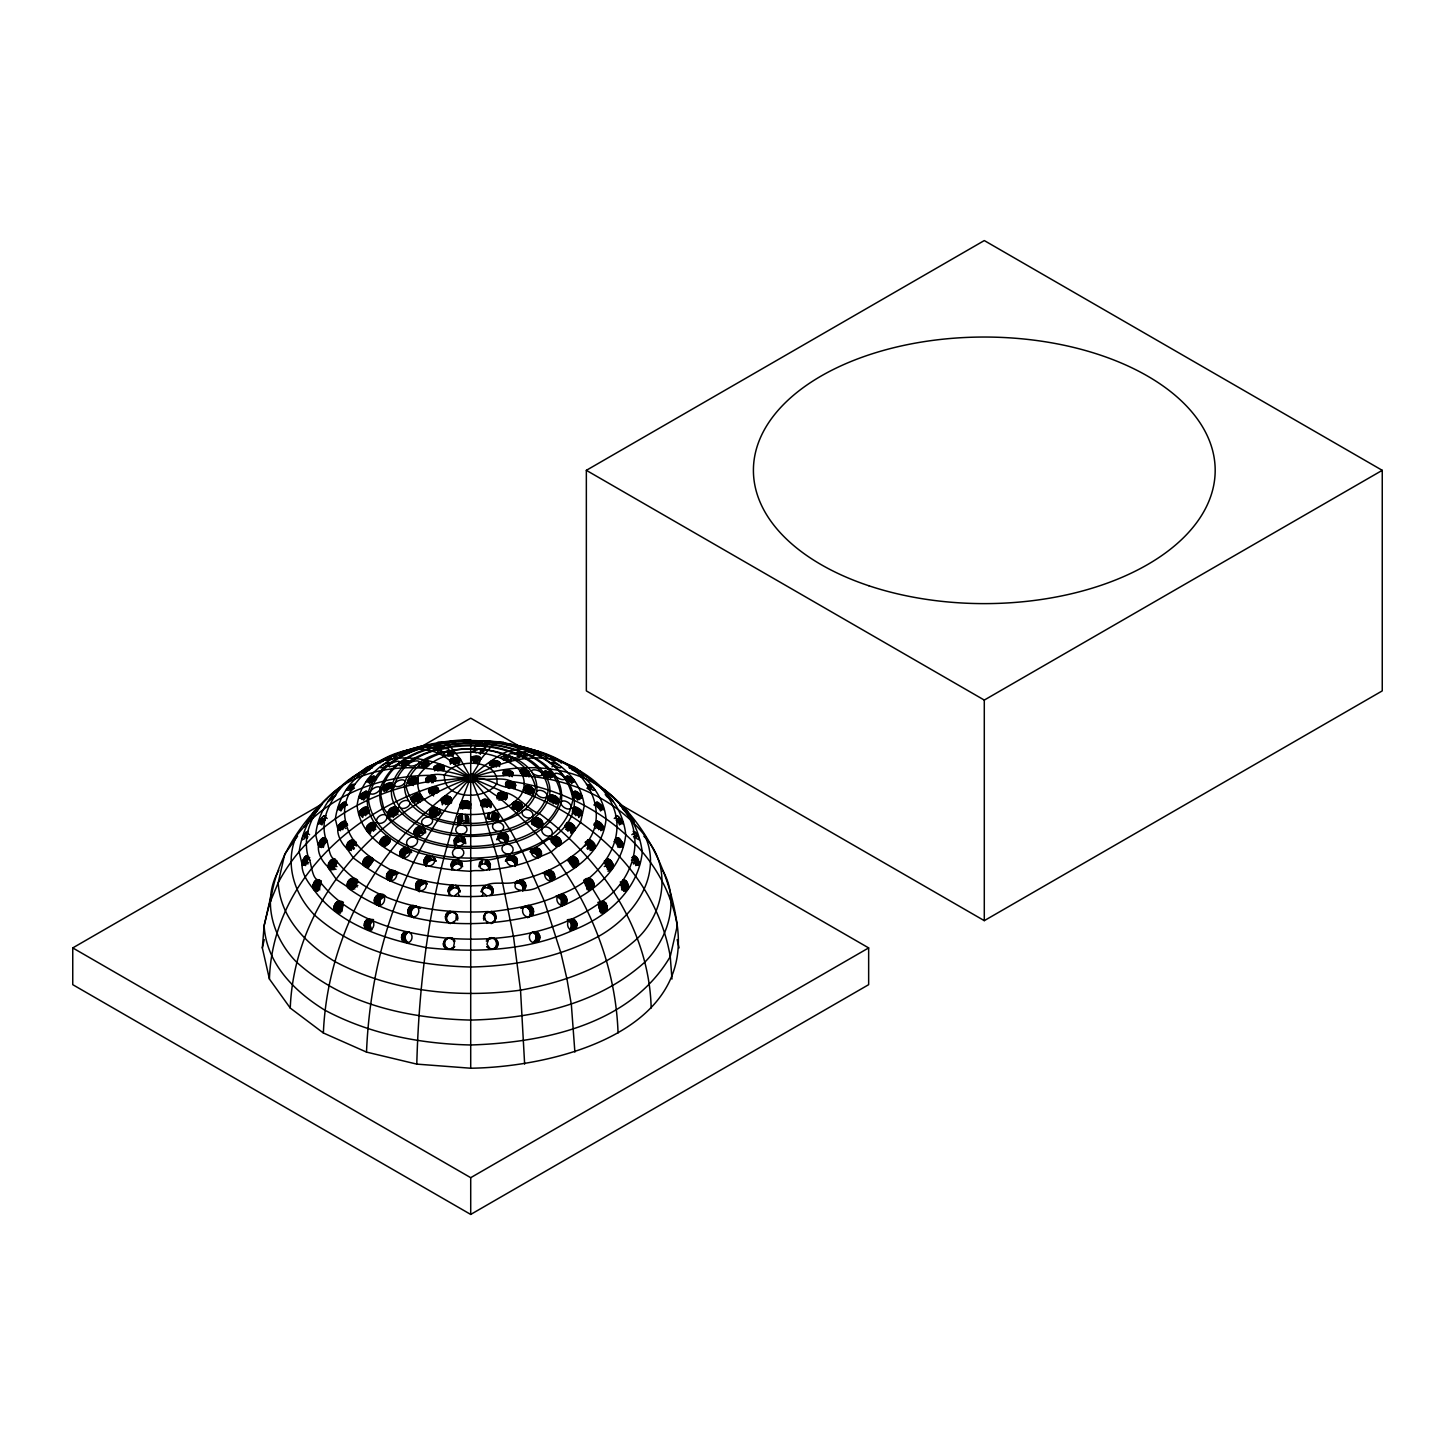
<?xml version="1.0" encoding="UTF-8"?>
<svg xmlns="http://www.w3.org/2000/svg" width="1455" height="1455" viewBox="0 0 1455 1455"><rect width="100%" height="100%" fill="white"/><g stroke="black" fill="none" stroke-linecap="round" stroke-linejoin="round"><path stroke-width="1.5" d="M606.608 792.047L601.697 787.501C645.311 820.129 670.009 872.545 677.284 925.707C692.034 1033.341 552.409 1067.079 470.711 1068.225L470.711 739.704C424.314 740.377 372.153 757.455 340.888 787.701M464.945 780.88L464.945 777.206C454.178 779.444 433.172 768.113 425.678 779.607L430.134 781.408L464.745 778.098C479.186 764.366 479.186 791.811 464.745 778.098M476.676 778.098C487.352 782.044 508.977 774.005 515.725 785.682C504.685 792.793 488.971 776.133 476.476 778.989M614.465 798.831C630.27 812.399 639.491 831.423 642.273 851.993C638.545 889.805 606.79 917.177 573.034 930.236C527.328 951.024 475.639 952.88 426.297 947.66C384.557 938.584 338.633 925.235 313.098 888.641C312.134 885.222 314.353 878.947 318.627 879.929C348.091 919.669 400.634 934.001 447.867 938.239C500.174 942.185 556.538 933.91 599.933 902.773C627.305 885.568 643.383 850.666 630.379 819.638C600.915 765.748 529.456 758.619 475.876 776.37L475.876 780.044M367.224 919.56L372.935 920.324L369.97 924.889L371.789 929.981L366.078 929.199C362.368 926.126 364.623 918.687 369.716 919.087M524.637 1064.114L520.526 990.164L513.488 936.529L497.665 858.668L480.859 803.051L481.241 801.123L484.115 799.231L490.299 800.796L510.578 830.605L522.8 852.666L544.37 901.282L560.939 953.08L566.959 979.051L571.342 1004.514L574.889 1052.092M490.899 807.561L490.99 801.687L490.353 807.561M394.451 785.136C404.763 751.544 448.522 744.36 479.277 746.051C506.158 747.615 544.079 758.855 548.28 790.138C542.369 824.658 500.756 833.933 470.711 834.915C440.938 833.77 398.779 824.785 393.123 790.138L394.451 785.136A5.62 2.874 -21.9 0 0 398.997 786.464A5.62 2.874 -21.9 0 0 404.635 783.026C413.784 753.799 451.432 747.906 477.931 749.07C501.557 750.216 539.35 761.711 536.768 791.375C527.528 820.584 490.062 826.458 463.472 825.349C439.883 824.057 402.107 812.708 404.635 783.026M469.165 782.117L469.165 774.769L460.198 758.783L456.033 757.709L451.141 758.873L450.432 761.129L467.728 775.115L467.728 782.463M460.562 759.328L457.307 761.874L451.105 761.583M470.711 1068.225L416.785 1064.114C419.349 968.23 432.99 870.781 469.165 781.426M390.14 817.274L383.72 808.343L380.664 794.885C387.448 754.745 435.863 743.923 470.711 742.887C505.249 744.069 554.264 754.654 560.757 794.885C557.301 822.475 528.474 838.116 503.448 842.663C466.109 850.975 422.696 846.446 392.723 820.875C384.211 816.873 388.485 804.579 396.942 807.525C411.747 827.44 438.21 834.406 461.835 836.261C493.281 837.516 536.349 830.914 549.062 797.613C554.319 777.225 535.149 760.383 517.762 753.999C484.915 740.668 445.976 741.886 414.329 758.182C395.578 768.276 382.156 792.83 399.252 811.072M561.084 803.451C567.632 763.166 515.943 745.56 484.097 743.541C447.031 741.086 395.269 748.507 380.337 787.992C373.844 828.313 425.515 845.682 457.325 847.901C494.391 850.157 546.007 842.936 561.084 803.451A5.656 3.201 32.3 0 0 565.395 808.216A5.656 3.201 32.3 0 0 570.797 808.162L572.961 799.795C565.613 754.108 509.923 742.086 470.711 740.759C431.135 741.923 376.136 754.217 368.442 799.795C373.935 840.808 423.696 855.758 458.962 857.777C498.901 860.014 555.61 851.03 570.797 808.162M491.172 818.674L492.572 811.926L497.646 814.091L496.264 820.838L492.627 818.801L488.498 819.311L489.899 812.563C465.218 818.528 410.055 812.017 418.622 775.515C440.228 745.524 490.099 745.997 517.416 768.004C527.528 777.388 526.201 794.448 514.142 801.814C507.322 809.707 493.9 808.125 487.716 815.309C496.61 833.897 536.677 802.087 535.294 786.537C523.473 736.157 417.985 736.23 406.109 786.537C414.257 822.893 463.436 827.586 493.809 820.875M489.517 869.908L490.371 864.506C485.333 852.994 467.837 864.888 458.652 859.996C445.048 859.414 431.735 856.268 418.622 852.666C393.578 843.845 362.404 824.148 367.951 793.702C374.699 765.621 405.345 751.562 431.171 745.469C473.566 736.321 519.599 740.395 558.52 760.238L556.901 760.092M490.371 864.506C489.971 873.891 476.167 869.053 470.711 871.29C451.414 870.345 432.553 867.598 413.911 862.506C388.121 852.757 360.04 835.679 357.112 805.706C361.058 770.313 398.015 751.999 429.28 745.069M497.974 820.856L498.701 816.31L497.646 814.091M605.862 903.1L598.405 904.883L599.896 910.284L607.353 908.52L605.862 903.1L601.697 901.445M471.638 761.092L471.747 756.982C488.898 752.526 476.331 766.821 472.257 774.769L472.257 782.117M472.602 760.71L472.73 756.6M473.748 762.511L473.912 756.345M475.076 762.402L475.258 756.236M476.458 762.438L476.64 756.273M477.804 762.602L477.968 756.436M479.059 760.856L479.168 756.745M487.607 887.623L488.589 885.004L492.226 887.295L493.209 891.388L491.808 895.352C495.282 888.168 482.423 884.204 481.169 891.988C485.133 876.346 509.486 888.15 520.235 879.875C542.533 875.019 563.358 864.543 580.563 849.556C610.918 822.33 593.585 776.897 560.393 761.147C531.366 752.853 500.665 761.62 474.93 775.661L474.93 781.171M511.978 807.38L514.142 801.814C517.907 800.395 524.182 803.869 522.254 808.271M551.172 839.062C609.063 797.686 546.134 745.542 497.665 742.468L491.335 746.269L481.205 758.783M416.785 1064.114L366.515 1052.092C370.388 954.826 402.78 854.922 467.728 781.08M503.448 842.663L500.575 841.99L497.646 838.953L499.665 833.388L496.664 839.735L500.465 838.298L502.393 832.733C507.231 832.224 511.105 839.371 506.176 842.009M566.577 764.584L560.903 761.292C592.149 774.169 622.158 799.523 625.759 834.788C620.357 882.439 569.978 907.429 528.092 916.923C467.964 930.345 398.834 925.053 347.927 887.968C344.453 882.276 352.401 874.619 357.639 880.166M480.277 754.345L480.477 750.034L483.915 751.435L479.15 753.035M489.262 922.706C484.37 921.997 482.751 914.886 486.952 912.23C511.924 909.175 537.895 905.501 560.884 894.188C606.808 877.329 639.127 825.494 598.314 785.082M490.171 912.485L491.281 911.303C497.046 912.285 497.446 920.451 492.481 922.961C500.302 917.541 488.08 907.065 483.915 915.668L485.024 914.504M366.515 1052.092L323.374 1032.977C327.466 933.146 382.647 835.134 466.491 780.535M490.226 948.969C501.739 950.351 495.428 931.455 487.061 939.803L490.681 938.457L489.444 938.166M493.118 948.751L494.336 949.042C499.592 947.46 498.992 939.039 493.554 938.239M506.54 860.432L508.959 856.158L505.467 861.233C509.105 857.595 516.088 861.433 515.015 866.452C525.655 846.046 491.936 861.924 485.661 859.778L484.824 863.797L481.951 864.015L478.84 866.707L479.659 862.688L482.769 859.996L481.951 864.015M542.297 825.458C544.388 821.057 538.586 816.619 534.458 817.965L531.475 822.821M323.374 1032.977L290.254 1008.06C294.146 905.556 371.48 815.055 465.545 779.807M379.464 905.919L376.008 904.483C370.279 898.79 379.937 889.66 385.666 896.316M375.117 903.464L380.301 905.61L380.01 899.954L384.32 896.353L379.155 894.207M351.783 889.696L336.432 879.548L328.23 867.798C327.32 863.961 330.631 857.959 335.05 859.232C370.261 904.41 434.154 914.504 488.298 911.539L487.189 912.703M290.254 1008.06L269.43 979.051C272.631 875.11 367.533 795.94 464.945 778.989M270.648 901.427C276.141 856.358 304.804 815.291 339.706 787.501L334.796 792.047M269.43 979.051L262.337 947.914L264.119 925.707L271.157 894.843M565.722 824.294L568.287 830.005L574.052 831.242L580.436 822.693L584.31 805.706C577.908 761.074 525.964 744.433 486.825 741.359C466.018 739.449 444.63 740.813 424.46 746.488C423.423 747.343 428.825 745.924 429.771 745.797M566.85 822.748L570.16 822.602L574.47 826.204L575.18 829.696L572.27 832.806M405.236 931.873L408.819 931.946C404.381 933.31 403.817 940.112 407.909 942.276L404.308 942.203C399.634 939.803 401.253 931.764 406.6 931.637M517.38 882.785L520.235 879.875C526.128 879.948 528.038 888.587 522.418 891.078C524.964 886.513 519.326 880.802 514.688 883.421L517.543 880.53C506.849 894.079 533.512 891.242 538.386 886.695C569.105 875.11 602.606 854.758 606.062 819.019C603.843 794.521 586.365 776.443 566.413 763.766C545.57 751.726 519.799 741.377 497.665 756.618C489.207 762.165 480.823 767.84 473.693 775.115L473.693 782.463M486.825 869.89C505.158 868.708 523.745 864.616 540.332 856.631C545.061 839.062 518.38 854.249 511.633 855.522L509.232 859.796M540.332 856.631L551.027 852.084L561.284 843.445C558.847 826.986 541.915 845.537 534.84 847.538L531.002 852.266L536.168 854.212L537.877 857.977L541.715 853.23M480.805 805.033L481.241 801.123M481.296 806.179L481.932 800.305M482.278 805.543L482.914 799.668M483.26 807.07L484.115 799.231M484.588 806.888L485.443 799.068M485.97 806.961L486.825 799.141M487.298 807.307L488.152 799.468M488.698 805.906L489.335 800.032M489.68 806.67L490.299 800.796L473.693 781.08M490.917 806.579L491.335 802.669M520.654 890.751C468.201 902.427 407.837 897.79 363.477 865.361C361.186 861.378 365.423 855.576 369.934 856.631L372.898 858.759M367.533 856.649L373.444 860.905L370.079 863.342L368.715 867.307L362.804 863.051M318.627 879.929C309.66 879.948 311.916 848.465 304.404 857.541C297.729 867.617 306.641 880.857 313.098 888.641L318.299 890.442M308.296 857.668L305.877 863.961L302.367 865.489M586.474 841.645L588.638 847.701L593.986 849.32M587.584 840.081L590.712 840.117L594.604 844.082L595.113 847.756L591.658 850.375M387.939 879.82C384.229 876.31 388.085 869.563 392.905 870.199C421.75 883.312 454.251 887.423 485.697 885.222L484.715 887.841M386.612 877.638L391.14 881.112L392.468 875.783L397.451 873.673C376.263 861.924 350.6 847.792 345.69 821.693C339.361 795.74 360.658 773.951 381.01 761.147C410.055 752.853 440.738 761.638 466.491 775.661L466.491 781.171M527.619 917.759C533.821 914.413 528.347 903.973 522.018 907.556M530.875 916.268C535.767 913.631 533.512 905.428 528.056 905.392L524.8 906.883M410.528 916.268C405.636 913.631 407.891 905.428 413.365 905.392L419.404 907.556M413.784 917.759C408.891 915.14 411.147 906.92 416.603 906.883M457.47 857.832L458.052 863.724L462.581 866.707L461.744 862.688L458.652 859.996L459.471 864.015M458.798 847.847L459.053 845.992M550.445 879.766L550.263 881.112L554.81 877.638L553.482 872.327L548.517 870.199L543.97 873.673L548.935 875.783L550.445 879.766L554.973 876.292M489.771 765.585C487.916 757.528 493.318 768.549 498.428 765.185M490.444 765.13L490.99 761.129C493.518 759.583 502.612 761.183 499.392 764.839M491.135 766.803L491.954 760.801M492.317 766.621L493.136 760.619M493.645 766.603L494.445 760.583M495.009 766.749L495.828 760.729M496.337 767.04L497.155 761.038M497.81 765.476L498.356 761.456M498.792 766.003L499.32 761.984M499.483 766.603L500.029 762.602M366.424 867.507L353.492 858.104L346.308 847.756L348.473 841.699L353.82 840.081M574.98 867.507L577.944 865.361C580.218 861.378 575.98 855.576 571.488 856.631L568.523 858.759M460.671 834.152L461.035 841.336L464.854 843.118L464.2 837.753L461.835 836.261L462.49 841.627M605.225 860.833C604.334 864.597 607.59 870.49 611.937 869.235L608.008 871.309M606.353 859.25C610.682 857.977 613.937 863.888 613.064 867.653L609.136 869.726M366.242 781.553L368.806 782.299L374.572 778.589M375.681 777.025L373.117 776.279L367.351 779.989L369.679 783.608M536.113 938.966L535.731 934.692L532.585 931.946L536.186 931.873C540.623 933.255 541.187 940.039 537.095 942.203L533.512 942.276L536.113 938.966L539.696 938.912M335.05 859.232C326.12 858.177 330.085 828.786 320.373 840.281C314.225 850.302 323.174 864.943 332.158 869.872M325.938 839.608L322.846 845.828L318.627 847.101M419.222 891.569C413.747 888.932 414.857 880.057 421.186 879.875L424.551 883.312L427.243 883.967L423.878 880.53L427.224 883.64M416.148 888.168L419.531 891.624L419.731 886.186L424.551 883.312M340.543 912.267L334.959 910.939C331.485 905.701 337.687 898.226 343.435 902.336M334.377 909.83L341.816 911.594L342.998 904.883L335.559 903.1M380.592 844.482C378.409 840.299 383.429 835.152 387.739 836.352L390.249 839.062M566.159 903.319L560.993 905.465L561.284 899.918L557.047 896.371L562.212 894.225C566.595 895.007 568.669 901.282 565.286 904.337L561.848 905.756M401.089 856.631C397.361 853.012 401.962 846.737 406.582 847.538L411.656 852.63L407.818 847.883L408.982 846.246M410.401 852.266L406.363 853.267L403.526 857.977L399.688 853.23M591.039 879.111L584.292 882.148L586.856 885.513L587.038 889.605L593.786 886.55C595.568 881.203 588.857 875.383 584.219 879.966M621.667 881.475L622.849 888.059L627.196 890.187L623.74 891.388M622.776 879.929L626.323 881.003L628.542 886.131L628.305 888.641L623.104 890.442M369.152 832.806L366.242 829.696L366.951 826.204L371.261 822.602L374.572 822.748M452.56 948.514L449.959 949.26L454.742 946.623L451.177 948.969L447.085 949.042C437.882 945.404 448.049 932.673 454.36 939.803L450.741 938.457L451.959 938.166M448.304 948.751C443.739 947.332 443.32 940.33 447.704 938.402M479.604 865.561L480.423 861.542M480.659 864.634L481.478 860.614M489.553 868.544L486.243 864.215L487.061 860.196M487.498 864.961L488.316 860.942M488.498 865.98L489.317 861.96M489.207 867.198L490.026 863.179M487.007 818.692L487.716 815.309M487.407 817.601L488.116 814.236M487.807 818.347L488.862 813.29M492.627 818.801L494.027 812.054M494.009 819.238L495.409 812.49M495.264 819.929L496.646 813.181M496.955 821.911L498.356 815.164M497.574 821.93L498.701 816.31M426.06 866.271C422.041 862.67 424.223 855.504 429.771 855.522L432.171 859.796L435.936 861.233L433.535 856.977L432.462 856.158L434.863 860.432M423.987 862.178L426.406 866.452L427.243 862.488L432.171 859.796M503.357 760.11L504.248 755.963L507.049 756.345L508.432 756.727L507.54 760.874M504.721 760.238L505.613 756.091M496.919 797.704L497.792 793.593C512.615 787.173 526.674 810.453 539.769 813.745C601.188 859.159 649.33 929.818 651.167 1008.06M497.174 799.05L498.501 792.866M498.156 798.504L499.465 792.338M506.158 760.492L507.049 756.345M498.901 800.25L500.665 792.011M500.229 800.159L501.975 791.938M501.593 800.341L503.339 792.102M509.85 761.893L510.723 757.746C514.433 761.001 506.231 760.674 504.521 759.565M510.596 762.456L511.487 758.31M503.339 798.686L504.667 792.502L475.876 779.807M504.521 799.286L505.831 793.12C512.906 813.2 474.639 778.17 474.93 780.535M505.467 800.068L506.795 793.884M506.576 798.904L507.468 794.776M345.69 821.693L345.09 821.257C330.376 824.057 340.852 846.01 349.746 850.375M346.072 823.366L342.58 829.004L337.997 829.859M502.884 774.024L504.667 769.877L503.43 775.57M504.612 775.406L505.831 769.695C531.657 778.007 477.167 775.37 476.476 777.206L476.476 780.88M505.922 775.424L507.14 769.713M507.286 775.624L508.504 769.931M508.595 776.006L509.814 770.313M509.777 776.552L510.996 770.859M511.16 775.297L511.978 771.496M511.833 776.024L512.651 772.223M512.196 776.77L513.015 772.969M465.545 780.044L465.545 776.37C425.642 764.002 379.973 763.238 343.107 785.082C331.012 799.759 319.918 818.365 325.556 837.88M305.696 865.58L301.985 863.833L299.148 851.993C301.931 831.423 311.152 812.399 326.938 798.831M343.107 785.082C320.1 799.704 300.694 827.95 307.914 855.995M446.703 920.779L448.922 922.961C443.957 920.451 444.357 912.285 450.122 911.303L455.56 913.394L457.507 915.668L453.123 911.539L454.233 912.703M450.268 923.634L446.994 920.688L446.467 917.741L448.522 913.776L451.232 912.485M452.159 922.706L455.888 920.269L456.397 914.504M571.142 927.744L571.106 923.452L568.469 920.324L574.179 919.56L577.162 924.107L575.343 929.199L569.633 929.981L571.142 927.744L576.853 926.962M262.337 947.914L264.228 939.603M321.591 847.538L318.227 845.373L315.662 834.788C318.809 805.27 340.325 781.462 366.678 769.004M340.579 830.714L337.615 828.186L335.359 819.019C337.906 800.323 347.418 782.936 363.477 772.478C387.212 752.471 423.823 737.958 450.432 761.129M415.293 835.097C411.529 831.351 416.894 825.585 421.295 826.567L425.624 832.878L422.587 826.949L423.878 825.367M424.351 832.515L420.149 833.351L417.039 837.753L413.984 831.824M451.759 895.553C446.467 893.952 447.449 885.64 452.832 885.004L453.796 887.623L457.979 888.478L460.253 891.988L458.07 886.823L455.724 885.222L456.688 887.841M448.213 891.388L449.613 895.352L449.468 891.169L453.796 887.623M600.879 912.267L606.462 910.939L607.353 908.52M505.594 785.391L506.467 781.844L509.923 781.189L508.159 788.264M506.104 786.719L507.431 781.408M507.286 786.5L508.595 781.189M509.523 788.483L511.269 781.408C587.547 792.102 663.716 846.283 677.284 925.707L670.246 956.572L671.974 979.051M511.269 787.137L512.578 781.826M512.433 787.737L513.742 782.426M513.397 788.483L514.706 783.172M514.506 787.537L515.379 783.99M514.852 788.392L515.725 784.845M346.308 790.083L348.473 790.265L353.82 786.009M354.947 784.445L352.783 784.263L347.418 788.537M454.578 869.89C449.268 868.399 450.45 860.232 455.761 859.778L456.579 863.797L458.052 863.724M451.887 869.908L452.905 865.98L456.579 863.797M367.951 807.616L364.15 807.416L359.876 811.072L359.003 813.272L362.75 817.546M368.333 809.289L364.405 814.491L359.385 814.927M454.924 846.683L454.433 839.28L458.907 836.043L459.562 841.408L456.852 842.5L454.724 845.919M517.162 756.455L518.38 752.253L520.945 752.653L523.782 753.472L522.563 757.691M518.362 756.6L519.581 752.381M519.726 756.855L520.945 752.653M523.836 758.201L525.055 753.981L526.219 753.89M430.644 816.855C427.097 812.29 431.862 806.616 436.9 807.689L439.119 814.709L432.717 817.037L430.498 809.999M482.569 888.023L482.423 892.206L486.752 895.771M479.659 862.688L480.277 867.926L483.933 870.108M633.107 831.278L635.544 832.369L639.054 838.207M639.436 839.881L636.999 838.789L633.489 832.951M460.944 822.93C455.615 821.802 457.216 814.218 462.272 814.236L462.745 820.838L459.053 822.675L458.58 816.073M411.147 799.813L412.129 796.776L417.021 794.139L420.586 794.703L422.277 798.65M488.28 940.094L486.934 944.186L490.08 948.805M499.047 838.462L500.957 832.897L500.138 831.151M500.465 838.298L501.939 838.462L503.867 832.915M508.523 837.734L506.595 843.282L503.339 838.971L505.267 833.406M504.594 839.771L506.504 834.206M505.576 840.79L507.504 835.243M506.267 841.99L508.195 836.443M443.029 803.96L442.029 797.958C438.046 803.033 447.704 805.543 450.432 801.687M451.105 800.796C452.905 796.231 445.776 794.903 442.993 797.195L443.993 803.196M520.308 772.914L521.654 769.113L525.582 769.64L529.147 771.605L527.801 775.406M521.508 772.896L522.854 769.095M522.163 774.969L524.182 769.277M523.564 775.351L525.582 769.64M524.909 775.879L526.928 770.186M526.128 776.552L528.147 770.859M528.911 776.952C534.294 770.659 523.818 778.17 520.817 772.55M470.711 804.833C469.456 809.671 460.126 809.417 460.198 804.033M507.868 856.977C504.539 860.323 508.031 866.089 512.396 865.943M515.361 866.271L517.416 862.178M498.683 817.474L496.482 820.22M482.369 889.442L483.333 886.823M483.424 888.478L484.406 885.877M482.132 896.098L483.115 893.479M489.007 888.059L489.989 885.44M490.262 888.841L491.226 886.222M491.263 889.896L492.226 887.295M491.954 891.169L492.918 888.569M492.281 892.57L493.245 889.951M492.226 894.007L493.209 891.388M433.572 795.994L431.517 787.464C424.86 789.683 430.898 796.394 435.572 793.12M328.23 801.541L335.05 796.231M336.196 794.63L329.376 799.923M491.317 803.651L486.752 806.652L481.205 804.033M515.397 801.541L512.487 808.944L515.27 809.235L518.162 801.814M513.87 808.944L516.761 801.541M521.69 804.106L518.798 811.508L516.634 809.78L519.526 802.378M517.835 810.562L520.726 803.142M520.926 808.871L522.363 805.161M521.254 809.962L522.691 806.252M615.465 815.855L618.557 816.564L622.795 822.239L619.412 824.894M623.177 823.948L620.085 823.239L615.865 817.583M384.52 760.092L382.901 760.238M512.396 803.142L512.942 807.307L516.634 809.78M532.657 819.329C530.566 823.712 536.368 828.15 540.496 826.804M302.367 838.207L305.877 832.369L308.296 831.278M307.914 832.951L304.404 838.789L301.985 839.881M497.792 793.593L498.428 797.195M523.345 789.629L525.764 785.9L531.02 786.882L534.203 790.465L532.766 793.83M523.6 790.938L525.764 785.9M524.8 790.829L526.965 785.773M525.419 792.648L528.311 785.9M526.801 793.03L529.693 786.282M528.129 793.612L531.02 786.882M529.329 794.394L532.221 787.646M531.02 793.593L533.185 788.555M532.421 792.884L533.858 789.501M553.464 879.82L554.81 877.638M385.248 836.279L390.249 841.699L385.229 846.374L380.228 840.954M551.9 837.68C549.717 841.863 554.737 847.028 559.047 845.81M569.705 857.959C567.432 861.96 571.669 867.762 576.162 866.707M595.35 802.724L597.787 802.378L602.825 806.943L603.425 807.98L600.46 810.962M603.807 809.653L600.315 809.417L595.732 804.379M585.819 879.784C583.455 883.549 586.82 889.896 591.476 888.987M593.786 886.55L588.184 889.933M325.938 815.855L322.846 816.564L318.627 822.239L321.991 824.894M325.556 817.583L321.319 823.239L318.227 823.948M543.279 774.751L545.134 771.023L548.935 772.041L552.463 774.333L550.608 778.079M544.425 774.897L546.28 771.168M544.807 777.115L547.571 771.514M546.152 777.643L548.935 772.041M547.48 778.334L550.263 772.732M549.608 777.243L551.463 773.514M453.524 946.914L454.397 942.713L453.123 940.094M552.009 766.876L554.009 762.947L559.047 765.421M573.088 792.029L575.834 791.32L581.382 795.321L582.018 796.322L579.527 799.559M582.4 797.977L578.472 798.231L573.47 793.702M599.933 902.773C597.532 906.247 599.951 913.031 604.68 912.267L600.97 913.158M443.084 770.714L442.029 764.839C439.155 763.293 430.025 767.221 435.572 769.695M454.651 895.771L458.98 892.206L458.07 886.823M505.485 860.869L507.086 858.032M507.831 859.941L510.232 855.667L509.505 853.885M510.669 859.996L513.069 855.722M512.033 860.542L514.433 856.268M513.215 861.396L515.634 857.122M514.179 862.488L516.58 858.214M514.815 863.743L517.216 859.487M515.106 865.107L517.507 860.833M313.098 815.073L318.627 809.016M319.736 807.47L314.207 813.527M346.072 802.724L343.635 802.378L338.597 806.943L337.997 807.98L340.943 810.962M345.69 804.379L341.107 809.417L337.615 809.653M419.167 764.693C417.894 768.677 425.387 766.639 427.261 765.439M429.025 764.111C430.28 760.147 422.805 762.165 420.913 763.384L422.077 767.367M531.439 821.748L533.421 818.51L531.73 817.164M535.713 817.728L531.73 824.203L537.913 827.331L541.878 820.856M533.094 824.276L537.077 817.801M534.494 824.658L538.459 818.183M535.804 825.331L539.787 818.856M536.986 826.24L540.951 819.765M539.532 826.913L542.515 822.057M540.824 826.513L542.806 823.275M540.733 827.659L542.733 824.439M303.986 827.24L314.425 810.762L321.591 805.361M547.462 799.068C549.026 792.12 558.047 795.612 559.247 800.687L557.247 803.815M548.153 798.522L550.136 795.394M548.117 799.813L551.099 795.103M549.281 799.795L552.263 795.085M549.59 801.632L553.555 795.358M550.918 802.16L554.901 795.885M552.209 802.905L556.192 796.631M553.355 803.833L557.338 797.558M555.283 803.287L558.265 798.577M555.937 804.36L558.92 799.65M368.333 792.029L365.569 791.32L360.022 795.321L359.385 796.322L361.877 799.559M367.951 793.702L362.932 798.231L359.003 797.977M564.922 779.589L567.25 775.988L570.742 777.461L574.052 779.989L571.724 783.608M492.772 892.752L489.644 895.553M565.977 779.898L568.287 776.279M567.159 780.389L569.487 776.788M568.414 781.062L570.742 777.461M569.651 781.862L571.979 778.261M570.778 782.717L573.106 779.116M470.711 757.982L471.747 756.982M574.052 831.242L569.087 838.498L560.066 845.3M415.202 837.407L416.366 835.77M297.584 836.17L284.762 854.049L278.196 882.803L269.43 903.882L264.119 925.707C266.338 963.356 294.201 991.237 324.629 1010.043C369.515 1034.105 420.131 1043.853 470.711 1044.981C543.934 1042.635 630.27 1024.702 670.246 956.572C656.205 874.819 586.765 811.654 509.887 787.464M278.814 870.308C261.3 900.681 272.994 938.111 296.402 961.973C343.598 1004.641 408.764 1018.518 470.711 1020.082C532.657 1018.518 597.805 1004.641 645.02 961.973C668.427 938.111 680.103 900.681 662.607 870.308M394.014 786.809L391.377 782.954L386.666 783.754L382.556 787.246L384.538 790.702M399.125 764.166C397.924 767.822 405.363 764.657 406.945 763.639M391.959 785.682L386.521 789.738L382.174 788.937M408.746 762.274C409.946 758.637 402.489 761.783 400.907 762.82L402.508 766.821M516.962 863.433L515.088 865.288M525.255 888.168L523.345 890.096M525.273 906.047C520.363 908.684 522.618 916.886 528.092 916.923M498.592 834.17L497.646 838.953M572.306 794.339L574.798 791.102M573.343 794.557L575.834 791.32M574.507 795.03L577.017 791.793M574.489 797.322L578.235 792.466M575.671 798.177L579.417 793.321M576.762 799.159L580.49 794.303M577.635 800.177L581.382 795.321M470.711 803.815L467.473 800.832L462.217 801.45L460.562 803.051L460.78 808.853M417.712 778.752L414.511 777.261L409.255 779.134L407.582 780.844L409.019 784.427M417.33 780.407L411.729 783.827L407.2 782.499M529.984 851.721L532.53 848.556C528.82 852.175 533.403 858.45 538.023 857.65M532.366 852.266L536.204 847.519M533.749 852.612L537.568 847.865M586.965 788.319L589.712 784.918L593.986 788.537M535.04 853.267L538.877 848.52M588.111 789.137L590.875 785.718M536.168 854.212L540.005 849.465M589.257 790.047L592.021 786.646M537.059 855.358L540.896 850.611M537.641 856.631L541.478 851.903M539.041 857.686L541.587 854.521M558.538 895.225C554.737 898.59 557.865 905.865 562.939 905.374M380.592 766.767C379.409 769.768 386.466 765.785 387.739 764.966M389.522 763.639C390.686 760.619 383.647 764.602 382.374 765.421M572.488 809.798L574.998 806.943L580.69 809.944L582.4 813.272L578.654 817.546M572.324 811.308L576.071 807.034M572.27 813.127L577.253 807.416M573.488 813.782L578.472 808.052M574.652 814.636L579.654 808.925M575.707 815.673L580.69 809.944M577.799 815.346L581.527 811.072M578.381 816.491L582.109 812.199M569.396 920.106C565.686 923.198 567.941 930.618 573.034 930.236M550.154 839.59L552.645 836.88L551.045 835.334M551.118 840.208L554.864 836.152M556.156 836.279L551.172 841.699L556.192 846.374L561.175 840.954M552.482 842.154L557.465 836.752M553.718 842.918L558.702 837.516M554.792 843.918L559.775 838.517M555.628 845.1L560.63 839.681M557.647 846.301L561.394 842.245M558.775 846.155L561.284 843.445M564.886 825.494L567.796 822.384M564.558 827.004L568.923 822.33M565.795 827.277L570.16 822.602M565.595 829.386L571.415 823.166M566.795 830.223L572.597 823.985M567.832 831.26L573.652 825.021M570.105 830.86L574.47 826.204M570.669 832.096L575.016 827.422M570.906 833.279L575.252 828.604M484.733 914.395L486.952 912.23M483.46 917.105L484.57 915.941M483.387 918.614L484.497 917.45M483.715 920.087L484.824 918.923M491.626 912.958L492.736 911.776M492.899 913.776L494.009 912.612M493.918 914.904L495.027 913.74M486.716 923.398L487.825 922.234M494.609 916.25L495.719 915.086M494.936 917.741L496.046 916.559M494.864 919.251L495.973 918.069M491.135 923.634L494.7 920.779M494.409 920.688L495.518 919.505M518.798 883.021L521.654 880.111M520.126 883.603L522.982 880.693M521.29 884.495L524.146 881.585M522.2 885.64L525.055 882.749M522.8 886.968L525.637 884.076M523.036 888.387L525.892 885.477M522.909 889.787L525.764 886.877M593.895 805.015L596.841 802.032M594.822 805.343L597.787 802.378M595.877 805.943L598.842 802.96M596.987 806.761L599.951 803.778M598.06 807.743L601.024 804.761M599.042 808.816L602.006 805.834M599.86 809.926L602.825 806.943M363.477 772.478L362.804 773.223L369.934 769.459M371.698 768.131L372.371 767.367L365.241 771.15M338.888 789.592L339.943 788.61M506.467 781.844L505.431 784.027L508.577 787.046M394.469 756.163L397.033 753.945L403.162 752.49M594.186 823.657L597.132 821.129L601.37 823.53L603.807 828.186L600.842 830.714M593.676 825.094L598.114 821.311M594.768 825.585L599.205 821.802M595.877 826.349L600.315 822.548M595.441 828.586L601.37 823.53M597.86 828.459L602.297 824.676M598.605 829.677L603.043 825.876M600.606 829.605L603.552 827.077M533.84 792.12L528.238 792.684L523.709 788.501M436.755 792.502C441.374 790.01 436.573 785.209 432.826 787.046L434.372 793.43M614.246 818.492L617.611 815.837M616.211 820.202L619.575 817.546M617.193 821.329L620.558 818.674M618.102 822.548L621.467 819.874M618.866 823.766L622.231 821.093M558.847 802.378L553.409 802.414L549.062 797.613M633.489 855.995L636.999 857.541L639.309 862.651L639.436 863.833L635.708 865.58M639.054 865.489L635.544 863.961L633.107 857.668M543.17 873.527L546.189 871.218C542.479 874.71 546.334 881.475 551.154 880.839M545.298 873.691L549.845 870.217M546.625 874.073L551.172 870.599M547.88 874.782L552.409 871.309M548.935 875.783L553.482 872.327M549.754 877.001L554.3 873.546M550.263 878.365L554.81 874.892M551.263 881.148L554.282 878.838M503.703 770.222L503.066 772.823L508.577 775.333M585.056 842.372L588.493 839.753M586.11 842.39L589.566 839.771M585.547 844.046L590.712 840.117M584.965 846.01L591.858 840.772M587.784 845.628L592.949 841.699M593.876 842.827L586.983 848.065L587.711 849.32L594.604 844.082M589.893 849.32L595.059 845.391M590.075 850.575L595.24 846.646M347.927 781.371L347.127 781.99L351.419 778.807M573.47 807.616L574.998 806.943M582.018 814.927L577.017 814.491L573.088 809.289M334.959 792.775L336.723 791.447M349.764 779.989L353.801 777.043M352.146 778.225L366.515 767.458L381.01 761.147M532.13 932.273C527.438 934.674 529.056 942.713 534.422 942.84M595.732 821.693L597.132 821.129M603.425 829.859L598.842 829.004L595.35 823.366M615.865 837.88L619.084 838.28L622.54 842.882L623.177 845.373L619.812 847.538M622.795 847.101L618.557 845.828L615.465 839.608M374.826 764.584L380.501 761.292M568.196 859.65L572.633 856.449M573.888 856.649L567.959 860.905L571.342 863.342L572.688 867.307L578.617 863.051M569.196 861.433L575.125 857.177M570.36 862.269L576.271 857.995M571.342 863.342L577.253 859.087M572.088 864.616L577.999 860.342M572.543 865.961L578.472 861.687M573.998 867.489L578.435 864.288M480.859 759.328L475.276 760.51L470.711 758.546M375.281 823.403L377.045 822.202M386.466 815.8L388.23 814.6M614.719 839.826L618.084 837.662M614.028 841.499L619.084 838.28M615.029 842.39L620.085 839.171M615.992 843.518L621.049 840.281M616.829 844.791L621.885 841.554M617.484 846.119L622.54 842.882M617.938 847.428L622.995 844.191M382.283 761.693L383.32 761.038M631.816 834.679L635.544 832.369M633.452 836.898L637.181 834.588M634.216 838.153L637.927 835.843M586.347 470.329L984.289 240.566L1382.25 470.329L1382.25 690.889L984.289 920.651L586.347 690.889L586.347 470.329L984.289 700.073L1382.25 470.329M619.703 804.179L868.653 947.914L868.653 984.671L470.711 1214.434L72.75 984.671L72.75 947.914L321.719 804.179M419.731 747.579L470.711 718.152L521.672 747.579M72.75 947.914L470.711 1177.677L868.653 947.914M401.089 754.618L399.688 755.618L406.582 753.781M408.891 752.762L410.274 751.762L403.399 753.599M397.67 808.198L399.652 807.125M379.755 763.111L381.083 762.384M458.98 741.341L455.724 740.868M604.298 861.069L608.226 858.996M605.371 861.487L609.299 859.414M604.462 863.27L610.354 860.16M605.444 864.288L611.318 861.178M604.298 866.562L612.155 862.415M606.881 866.889L612.773 863.761M607.262 868.271L613.137 865.161M607.353 869.599L613.246 866.489M631.652 857.686L635.38 855.94M632.47 858.341L636.181 856.595M631.434 860.16L636.999 857.541M634.053 860.451L637.781 858.686M632.87 862.615L638.454 859.996M633.38 863.961L638.963 861.342M635.58 864.397L639.309 862.651M520.854 908.429L524.109 906.92M526.237 907.138L529.493 905.647M527.583 907.775L530.839 906.265M528.747 908.72L532.003 907.229M529.638 909.957L532.894 908.466M530.202 911.376L533.458 909.866M530.402 912.867L533.639 911.376M530.22 914.358L533.458 912.849M529.656 915.722L532.912 914.231M528.783 916.886L532.021 915.395M583.655 880.584L588.711 878.311M584.819 880.802L589.875 878.529M585.346 883.039L592.076 880.002M586.22 884.185L592.949 881.148M586.856 885.513L593.604 882.457M587.22 886.913L593.967 883.876M587.293 888.314L594.022 885.258M589.093 890.005L592.458 888.478L600.733 901.955M387.939 758.037C382.992 760.292 400.18 752.599 395.214 754.854M392.923 755.836L390.231 757.055L403.035 751.344L421.186 746.197M385.793 760.529L391.34 758.073M353.82 776.861L359.785 774.242M425.569 745.651L426.406 745.251L423.878 745.56M444.939 752.744L443.066 754.945L448.831 755.327M451.505 754.69L453.378 752.471L447.594 752.108L448.158 756.364M555.719 896.316L562.212 894.225M558.338 896.789L563.521 894.643M559.538 897.553L564.704 895.407M560.539 898.626L565.722 896.48M561.284 899.918L566.468 897.771M561.721 901.336L566.904 899.19M561.83 902.809L566.995 900.663M561.575 904.21L566.741 902.064M620.212 882.021L625.414 880.22M621.121 882.803L626.323 881.003M620.212 884.476L627.141 882.057M620.867 885.731L627.814 883.331M621.34 887.114L628.287 884.713M621.594 888.532L628.542 886.131M621.612 889.86L628.542 887.459M435.245 747.615L432.899 748.961L439.028 748.87M441.756 748.216L444.102 746.87L437.973 746.961M368.297 792.793L370.188 792.157M380.319 788.774L382.192 788.155L384.175 791.593M431.498 781.189L435.973 777.916L432.826 775.333L434.154 780.844M424.66 745.979L420.75 747.106M457.47 870.108L461.144 867.926L461.744 862.688M517.525 754.909L518.835 754.527M460.544 845.919L465.018 842.7L464.2 837.753M432.462 745.16L434.881 744.342L429.007 745.306M463.799 823.148C468.856 823.166 470.456 815.582 465.145 814.454L465.618 821.057L467.928 822.402L467.437 815.8M420.386 802.014L418.985 802.36L415.621 794.466M446.485 938.693L449.086 937.948M445.266 939.493L446.485 939.202M444.284 940.585L445.521 940.294M452.05 939.112L453.269 938.821M443.63 941.894L444.866 941.603M443.339 943.331L444.575 943.04M453.924 941.33L455.16 941.021M443.429 944.786L444.648 944.495M443.884 946.187L445.103 945.896M444.684 947.405L445.921 947.114M445.776 948.387L446.994 948.096M452.56 948.005L453.778 947.714M597.987 902.336L602.77 901.318M598.296 902.9L603.88 901.573M599.333 903.5L604.916 902.173M599.169 906.065L606.608 904.283M599.678 907.429L607.135 905.647M599.933 908.866L607.39 907.083M599.587 911.594L607.026 909.83M521.654 769.113L519.726 771.005M520.49 809.598L516.47 809.598M392.323 784.772L394.451 784.336M407 942.84C412.347 942.713 413.966 934.674 409.291 932.273M413.329 916.923C418.785 916.886 421.041 908.684 416.148 906.047M420.75 890.751C425.278 890.769 428.297 884.676 424.969 881.348M429.007 865.943C433.372 866.089 436.864 860.323 433.535 856.977M567.887 919.596L574.179 919.56M567.25 919.906L572.961 919.124M569.56 921.106L575.289 920.324M570.469 922.179L576.18 921.397M571.106 923.452L576.817 922.688M571.451 924.889L577.162 924.107M571.451 926.344L577.162 925.562M570.524 928.981L576.235 928.199M452.832 741.086L448.158 742.014L450.468 742.341M454.578 741.359L451.068 741.723L455.761 741.559M458.652 741.341L462.199 740.922L457.47 741.141M532.421 753.363L533.585 753.254M545.134 771.023L543.333 772.514M445.739 742.778L449.759 742.45M464.691 741.341L468.692 741.032M388.758 764.275L390.267 764.166M398.379 763.602L399.87 763.511M459.562 841.408L461.035 841.336M477.604 749.816L472.839 750.998L476.276 752.817M368.37 930.236C373.462 930.618 375.736 923.198 372.025 920.106M378.409 905.556C383.556 906.065 386.757 898.663 382.901 895.225M504.248 755.963L501.029 756.909L502.211 758.546M533.858 932.564L537.441 932.491M534.913 933.492L538.514 933.437M535.731 934.692L539.314 934.619M536.204 936.074L539.805 936.001M536.331 937.529L539.932 937.457M535.531 940.312L539.114 940.239M534.64 941.44L538.241 941.367M390.249 880.839C395.087 881.475 398.943 874.71 395.214 871.218L398.234 873.527M490.935 742.341L493.245 742.014L482.423 741.341M436.755 769.859C439.155 770.368 446.212 768.167 442.975 765.185L443.684 769.095M518.38 752.253L516.47 752.653L517.762 753.999M403.399 857.65C408.018 858.45 412.602 852.175 408.891 848.556L411.438 851.721M482.46 741.686L477.622 742.177L481.169 743.323M480.877 743.705L476.04 744.196L479.586 745.342M484.097 743.541L488.935 743.05L485.388 741.905M482.514 745.56L487.352 745.051L483.806 743.923M509.887 775.351C560.63 775.133 613.21 795.139 645.02 835.879C663.171 876.456 633.161 917.268 598.314 936.511C559.084 957.536 514.888 966.047 470.711 967.029C415.166 965.629 356.748 953.189 314.425 914.94C294.074 894.007 284.398 863.597 296.402 835.879C328.193 795.139 380.792 775.133 431.517 775.351L433.281 782.681M403.963 932.491L407.564 932.564M402.908 933.437L406.491 933.492M402.089 934.619L405.69 934.692M401.616 936.001L405.199 936.074M401.489 937.457L405.072 937.529M401.707 938.912L405.308 938.966M402.289 940.239L405.89 940.312M403.181 941.367L406.763 941.44M417.64 836.134C422.041 837.116 427.406 831.369 423.641 827.604L425.678 831.569M437.882 742.196L443.739 742.468L450.068 746.269L460.198 758.783M432.972 816.237C436.973 817.364 442.884 812.436 439.192 808.707L440.301 812.217M541.769 773.132L543.752 773.26M483.933 741.141L479.222 740.922L482.769 741.341M485.661 741.559L490.371 741.777L486.825 741.359M488.589 741.086L503.539 742.196M491.663 742.45L495.682 742.778M462.745 820.838L465.618 821.057M567.25 775.988L565.722 777.025M407.982 762.947L409.692 763.093M349.764 889.351C354.584 890.278 358.076 883.694 355.62 879.82M368.461 919.124L373.517 919.596M366.133 920.324L371.843 921.106M365.223 921.397L370.952 922.179M364.587 922.688L370.298 923.452M364.259 924.107L369.97 924.889M364.241 925.562L369.952 926.344M364.568 926.962L370.279 927.744M365.187 928.199L370.898 928.981M365.241 866.707C369.752 867.762 373.99 861.96 371.698 857.959M382.374 845.81C386.684 847.028 391.704 841.863 389.522 837.68M534.803 931.637L536.186 931.873M553.191 775.151L554.937 775.515M564.376 777.407L566.14 777.752M517.543 745.56L515.015 745.251L515.834 745.651M512.396 745.306L506.54 744.342L508.959 745.16M511.633 745.797L517.507 746.779L515.088 745.96M512.124 745.069L520.654 747.106L516.743 745.979M538.259 752.49L544.37 753.945L546.953 756.163M338.633 901.318L342.362 902.209M337.542 901.573L343.125 902.9M336.487 902.173L342.071 903.5M334.796 904.283L342.252 906.065M334.286 905.647L341.725 907.429M334.032 907.083L341.47 908.866M334.068 908.52L341.507 910.284M340.452 913.158L336.723 912.267C341.47 913.031 343.889 906.247 341.47 902.773M538.386 751.344L520.235 746.197M492.336 937.948L494.936 938.693M494.936 939.202L496.155 939.493M495.9 940.294L497.119 940.585M488.152 938.821L489.371 939.112M496.555 941.603L497.774 941.894M496.846 943.04L498.065 943.331M486.261 941.021L487.48 941.33M496.755 944.495L497.992 944.786M496.3 945.896L497.519 946.187M495.5 947.114L496.719 947.405M494.409 948.096L495.628 948.387M487.88 946.914L486.661 946.623L491.463 949.26L488.844 948.514M487.625 947.714L488.862 948.005M484.824 863.797L486.243 864.215M554.009 762.947L551.536 762.493L551.9 763.639M520.108 755.036L527.128 756.127L526.128 754.508M329.376 869.399C333.795 870.672 337.105 864.67 336.196 860.833M317.827 879.657L321.3 880.857M316.935 879.766L320.391 880.966M315.99 880.22L321.191 882.021M315.08 881.003L320.282 882.803M314.28 882.057L321.209 884.476M313.607 883.331L320.537 885.731M313.134 884.713L320.064 887.114M312.88 886.131L319.809 888.532M312.861 887.459L319.809 889.86M317.681 891.388L314.207 890.187L318.572 888.059L319.736 881.475M546.953 795.921L549.081 796.685M501.939 838.462L503.339 838.971M347.418 849.32L352.783 847.701L354.947 841.645M538.023 753.599L531.148 751.762L532.53 752.762M534.84 753.781L541.715 755.618L540.332 754.618M367.351 831.242L373.117 830.005L375.681 824.294M388.958 815.291L395.123 814.454L398.07 809.089M377.827 894.643L382.992 896.771M376.609 895.425L381.792 897.553M375.59 896.498L380.755 898.644M374.826 897.808L380.01 899.954M374.39 899.263L379.555 901.409M374.281 900.754L379.464 902.9M374.535 902.191L379.7 904.337M560.393 761.147L574.889 767.458L600.533 787.701M550.081 758.073L555.628 760.529M581.636 774.242L587.602 776.861M574.743 769.004L580.345 771.496M546.189 754.854C541.169 752.581 558.775 760.438 553.464 758.037M412.256 801.359L418.567 801.014L421.695 796.249M352.637 878.274L356.493 880.02M351.419 878.511L357.203 881.13M350.219 879.111L357.93 882.585M349.145 880.039L356.839 883.512M348.236 881.221L357.857 885.568M347.563 882.585L357.203 886.932M347.199 884.04L354.893 887.514M347.127 885.495L354.838 888.969M347.381 886.823L353.165 889.442M417.294 906.92L420.55 908.429M411.911 905.647L415.166 907.138M410.565 906.265L413.82 907.775M409.419 907.229L412.656 908.72M408.528 908.466L411.765 909.957M407.964 909.866L411.201 911.376M407.764 911.376L411.019 912.867M407.946 912.849L411.201 914.358M408.509 914.231L411.747 915.722M409.382 915.395L412.638 916.886M457.616 845.701L454.487 843.118M306.041 855.94L309.769 857.686M305.223 856.595L308.951 858.341M304.404 857.541L309.988 860.16M303.64 858.686L307.351 860.451M302.967 859.996L308.551 862.615M302.44 861.342L308.024 863.961M302.113 862.651L305.823 864.397M559.211 801.614L561.103 802.523M571.16 807.416L573.125 808.362M333.14 858.996L337.051 861.069M332.049 859.414L335.978 861.487M330.976 860.178L336.869 863.288M329.994 861.215L335.869 864.325M329.139 862.469L336.996 866.616M328.521 863.852L334.395 866.962M328.139 865.252L335.996 869.417M328.048 866.598L333.923 869.726M560.339 762.384L561.666 763.111M553.664 764.966C554.955 765.785 561.994 769.768 560.812 766.767M589.712 784.918L586.474 784.445M305.877 832.369L309.588 834.679M304.24 834.588L307.951 836.898M303.477 835.843L307.205 838.153M558.102 761.038L559.12 761.693M323.319 837.662L326.684 839.826M322.337 838.28L327.393 841.499M321.319 839.171L326.375 842.39M320.373 840.281L325.429 843.518M319.536 841.554L324.592 844.791M318.863 842.882L323.919 846.119M318.427 844.191L323.483 847.428M576.162 771.15L569.032 767.367L569.705 768.131M571.488 769.459L578.617 773.223L577.944 772.478M368.77 856.449L373.207 859.65M366.296 857.177L372.207 861.433M365.15 857.995L371.061 862.269M364.168 859.087L370.079 863.342M363.404 860.342L369.334 864.616M362.95 861.687L368.861 865.961M362.986 864.288L367.424 867.489M590.475 779.134L591.639 779.989M587.62 777.043L588.784 777.898M426.315 865.288L424.46 863.433M619.812 805.361L626.978 810.762L634.362 822.402M416.967 889.278L418.058 890.096M585.783 775.661C583.819 774.078 595.441 782.954 593.476 781.371M352.91 839.753L356.366 842.372M351.855 839.771L355.293 842.39M350.71 840.117L355.875 844.046M349.546 840.772L356.439 846.01M348.473 841.699L353.638 845.628M347.527 842.827L354.42 848.065L353.692 849.32L346.817 844.082M346.345 845.391L351.51 849.32M346.181 846.646L351.346 850.575M391.577 870.217L396.106 873.691M390.231 870.599L394.778 874.073M388.994 871.309L393.541 874.782M387.939 872.327L392.468 875.783M387.121 873.546L391.65 877.001M386.612 874.892L391.14 878.365M386.43 876.292L390.977 879.766M387.121 878.838L390.158 881.148M323.81 815.837L327.175 818.492M321.846 817.546L325.211 820.202M320.846 818.674L324.21 821.329M319.936 819.874L323.319 822.548M319.191 821.093L322.555 823.766M499.392 797.958C568.305 855.522 615.029 942.585 618.048 1032.977M544.479 774.078C546.443 775.788 552.409 779.498 553.591 775.915M344.271 821.129L347.236 823.657M343.289 821.311L347.727 825.094M342.216 821.802L346.654 825.585M341.107 822.548L345.544 826.349M340.052 823.53L345.963 828.586M339.106 824.676L343.544 828.459M338.36 825.876L342.798 829.677M337.851 827.077L340.816 829.605M601.461 788.61L602.515 789.592M566.85 778.589L572.597 782.299L575.18 781.553M541.533 826.258L543.042 827.695M344.562 802.032L347.527 805.015M343.635 802.378L346.581 805.343M342.58 802.96L345.526 805.943M341.47 803.778L344.417 806.761M340.379 804.761L343.344 807.743M339.397 805.834L342.362 808.816M338.597 806.943L341.543 809.926M419.768 880.111L423.15 883.549M418.422 880.693L421.805 884.131M417.276 881.585L420.641 885.022M416.366 882.749L419.731 886.186M415.766 884.076L419.149 887.514M415.53 885.477L418.913 888.914M415.657 886.877L419.04 890.315M587.584 786.009L592.949 790.265L595.113 790.083M454.451 912.23L456.688 914.395M456.852 915.941L457.961 917.105M456.925 917.45L458.016 918.614M456.597 918.923L457.707 920.087M448.686 911.776L449.795 912.958M447.413 912.612L448.522 913.776M446.394 913.74L447.503 914.904M453.596 922.234L454.706 923.398M445.685 915.086L446.794 916.25M445.357 916.559L446.467 917.741M445.43 918.069L446.54 919.251M445.885 919.505L446.994 920.688M373.626 822.384L376.518 825.494M372.498 822.33L375.39 825.44M371.261 822.602L375.608 827.277M370.007 823.166L375.808 829.386M368.806 823.985L374.626 830.223M367.769 825.021L373.571 831.26M366.951 826.204L371.298 830.86M366.387 827.422L370.752 832.096M366.151 828.604L370.516 833.279M386.557 836.152L390.286 840.208M383.938 836.752L388.922 842.154M382.701 837.516L387.703 842.918M381.628 838.517L386.612 843.918M380.792 839.681L385.775 845.1M380.01 842.245L383.756 846.301M380.137 843.445L382.629 846.155M366.424 806.943L368.915 809.798M365.351 807.034L369.097 811.308M364.15 807.416L369.152 813.127M362.932 808.052L367.915 813.782M361.768 808.925L366.751 814.636M360.713 809.944L365.714 815.673M359.876 811.072L363.623 815.346M359.294 812.199L363.041 816.491M612.028 799.923L605.207 794.63M606.371 796.231L613.192 801.541M430.68 815.218L429.534 813.345M405.218 847.519L409.037 852.266M403.835 847.865L407.673 852.612M351.692 784.918L354.456 788.319M402.544 848.52L406.363 853.267M350.546 785.718L353.292 789.137M401.398 849.465L405.236 854.212M349.4 786.646L352.146 790.047M400.525 850.611L404.344 855.358M348.327 787.592L351.073 791.011M399.943 851.903L403.763 856.631M399.816 854.521L402.362 857.686M627.196 813.527L621.667 807.47M622.776 809.016L628.305 815.073M366.624 791.102L369.115 794.339M365.569 791.32L368.079 794.557M364.405 791.793L366.896 795.03M363.186 792.466L366.915 797.322M361.986 793.321L365.732 798.177M360.913 794.303L364.659 799.159M360.022 795.321L363.768 800.177M643.837 836.17C672.083 864.834 665.353 911.885 637.417 938.384C605.08 967.939 562.958 982.452 520.526 990.164C457.47 998.476 391.268 991.673 334.577 961.391C306.223 943.877 280.269 917.905 278.196 882.803C307.769 826.204 368.151 790.683 430.134 781.408L428.861 775.988M395.942 807.107L398.252 810.671M394.742 806.979L398.215 812.327M393.414 807.161L398.052 814.291M392.05 807.634L396.688 814.745L395.396 815.473L390.758 808.362M389.613 809.289L394.25 816.419M388.685 810.362L393.323 817.492M388.067 811.508L391.541 816.855M387.757 812.654L390.086 816.219M374.153 775.988L376.481 779.589M373.117 776.279L375.445 779.898M371.934 776.788L374.244 780.389M370.679 777.461L372.989 781.062M369.443 778.261L371.771 781.862M368.315 779.116L370.625 782.717M391.377 782.954L393.359 786.409M390.431 782.79L392.432 786.227M389.285 782.863L392.268 788.028M388.012 783.19L390.977 788.355M386.666 783.754L389.649 788.901M385.375 784.481L388.358 789.647M384.211 785.354L387.194 790.52M383.247 786.3L386.23 791.465M434.336 858.032L435.936 860.869M428.334 855.722L430.753 859.996M426.97 856.268L429.389 860.542M425.788 857.122L428.188 861.396M424.824 858.214L427.243 862.488M424.187 859.487L426.606 863.743M423.914 860.833L426.315 865.107M419.895 826.531L422.95 832.46M418.458 826.822L421.514 832.751M417.094 827.422L420.149 833.351M415.894 828.277L418.949 834.206M414.948 829.35L417.985 835.279M414.293 830.569L417.349 836.498M414.075 833.06L416.548 838.135M387.412 762.947L389.394 766.876M419.586 794.248L422.114 800.177M418.367 794.066L420.895 799.977M417.021 794.139L419.531 800.05M414.275 795.048L417.658 802.942M413.093 795.849L415.621 801.76M412.129 796.776L414.657 802.687M411.456 797.795L413.147 801.741M411.128 798.831L412.802 802.778M472.257 781.426L480.859 803.051M504.867 842.5L505.594 844.282M416.676 777.607L418.112 781.189M415.712 777.316L417.876 782.699M414.511 777.261L416.676 782.644M413.184 777.425L415.348 782.808M411.801 777.825L413.966 783.19M410.456 778.389L413.347 785.573M409.255 779.134L411.438 784.518M408.273 779.971L410.437 785.336M406.236 760.765L407.837 764.766M404.908 761.092L406.509 765.094M403.526 761.565L405.108 765.566M402.162 762.165L403.744 766.148M458.852 888.023L459.816 890.642M457.016 885.877L457.979 888.478M458.289 893.479L459.271 896.098M451.432 885.44L452.396 888.059M450.177 886.222L451.159 888.841M449.177 887.295L450.159 889.896M448.486 888.569L449.468 891.169M448.158 889.951L449.14 892.57M439.937 809.58L441.047 813.09M435.5 807.616L437.737 814.636M434.081 807.816L436.3 814.855M432.699 808.325L434.918 815.346M431.48 809.053L433.699 816.091M429.825 811.072L431.48 816.346M429.48 812.217L431.153 817.492M427.497 761.838L428.643 765.839M426.297 761.838L427.443 765.821M424.933 762.002L426.679 767.985M423.532 762.329L425.26 768.313M422.168 762.802L423.314 766.785M437.664 787.628L438.683 791.902M436.682 787.155L437.719 791.411M435.518 786.882L437.046 793.266M434.19 786.846L435.736 793.248M430.353 788.083L431.88 794.466M429.407 788.846L430.425 793.102M428.734 789.701L429.752 793.975M434.954 775.915L435.845 779.571M434.008 775.515L435.318 781.026M430.171 775.57L431.917 782.917M427.679 776.552L429.007 782.062M426.715 777.261L428.043 782.772M426.042 778.043L426.915 781.699M425.678 778.843L426.57 782.499M677.175 939.603L679.085 947.914M460.999 861.542L461.817 865.561M459.925 860.614L460.744 864.634M454.36 860.196L455.179 864.215M453.105 860.942L453.924 864.961M452.087 861.96L452.905 865.98M451.377 863.179L452.196 867.198M451.032 864.506L451.85 868.544M443.648 765.657L444.357 769.568M440.847 764.675L441.902 770.55M439.537 764.693L440.592 770.55M438.173 764.875L439.228 770.75M436.846 765.221L437.9 771.095M435.663 765.712L436.354 769.622M434.681 766.294L435.391 770.222M433.99 766.967L434.681 770.877M440.847 746.561L441.611 750.926M439.446 746.724L440.21 751.071M451.068 797.958L451.741 801.96M450.359 797.195L451.377 803.196M449.377 796.594L450.395 802.596M448.195 796.231L449.54 804.233M446.867 796.103L448.213 804.106M445.485 796.231L446.831 804.233M444.157 796.594L445.521 804.597M441.356 798.868L442.356 804.87M452.687 752.18L453.251 756.436M451.687 751.98L452.232 756.236M450.45 751.889L450.995 756.145M449.049 751.944L449.613 756.2M464.945 838.862L465.8 843.682M463.127 836.861L463.781 842.227M457.47 836.443L458.125 841.79M456.197 837.152L456.852 842.5M455.16 838.116L455.815 843.464M454.433 839.28L455.088 844.628M454.069 840.554L454.524 845.428M459.525 758.328L459.871 762.402M458.561 757.982L459.071 764.093M457.361 757.764L457.87 763.893M456.033 757.709L456.543 763.82M454.669 757.8L455.179 763.911M453.323 758.037L453.833 764.148M452.123 758.401L452.469 762.475M451.141 758.873L451.487 762.947M450.45 759.419L450.795 763.511M450.086 760.001L450.432 764.093M670.246 894.843L670.773 901.427M468.565 817.928L468.892 822.33M468.183 816.801L468.492 821.202M466.4 815L466.873 821.602M460.871 814.582L461.344 821.184M459.598 815.2L460.089 821.82M457.87 817.11L458.343 823.73M457.488 818.274L457.816 822.675M470.347 802.869L470.565 808.671M469.656 802.014L469.856 807.816M468.674 801.323L468.965 809.053M467.473 800.832L467.764 808.58M466.127 800.614L466.418 808.343M464.745 800.632L465.036 808.38M463.418 800.923L463.709 808.653M462.217 801.45L462.508 809.18M461.253 802.178L461.471 807.98M984.289 700.073L984.289 920.651M470.711 1177.677L470.711 1214.434M550.008 835.879A5.62 4.147 31.6 0 1 543.606 834.097A5.62 4.147 31.6 0 1 542.297 828.495M544.061 827.168A5.62 4.147 31.6 0 1 550.463 828.932A5.62 4.147 31.6 0 1 551.791 834.533M530.693 817.71A5.62 3.983 21.3 0 1 524.073 816.382A5.62 3.983 21.3 0 1 522.527 811.217M524.309 809.889A5.62 3.983 21.3 0 1 530.93 811.217A5.62 3.983 21.3 0 1 532.475 816.382M497.483 822.33A5.62 4.456 11.7 0 1 503.303 825.585A5.62 4.456 11.7 0 1 501.411 830.678M498.719 831.332A5.62 4.456 11.7 0 1 492.899 828.077A5.62 4.456 11.7 0 1 494.791 822.966M507.031 844.118A5.711 4.856 19.1 0 1 510.796 853.394M508.068 854.049A5.711 4.856 19.1 0 1 504.303 844.773M463.472 825.349A5.62 4.547 -4.1 0 1 466.946 830.041A5.62 4.547 -4.1 0 1 462.126 834.115M459.253 833.897A5.62 4.547 -4.1 0 1 455.779 829.205A5.62 4.547 -4.1 0 1 460.58 825.131M460.253 848.12A5.711 5.002 -7 0 1 458.962 857.777M456.033 857.559A5.711 5.002 -7 0 1 457.325 847.901M431.408 818.146A5.62 4.256 -17.5 0 1 431.589 823.403A5.62 4.256 -17.5 0 1 425.151 825.731M422.841 824.712A5.62 4.256 -17.5 0 1 422.659 819.456A5.62 4.256 -17.5 0 1 429.098 817.128M416.276 838.08A5.711 4.601 -27.2 0 1 416.621 843.827A5.711 4.601 -27.2 0 1 410.255 846.61M407.927 845.573A5.711 4.601 -27.2 0 1 407.564 839.826A5.711 4.601 -27.2 0 1 413.929 837.043M546.589 796.703A5.62 3.274 23.2 0 1 540.951 797.267A5.62 3.274 23.2 0 1 536.386 793.048M536.768 791.375A5.62 3.274 23.2 0 1 542.424 790.811A5.62 3.274 23.2 0 1 546.971 795.03M561.466 801.76A5.656 3.201 32.3 0 1 566.868 801.723A5.656 3.201 32.3 0 1 571.178 806.488M564.776 778.152A5.711 2.146 26.4 0 1 561.848 779.498A5.711 2.146 26.4 0 1 555.664 776.333M554.537 774.751A5.711 2.146 26.4 0 1 557.483 773.405A5.711 2.146 26.4 0 1 563.649 776.588M542.151 773.896A5.62 2.51 19.5 0 1 539.005 775.824A5.62 2.51 19.5 0 1 532.657 773.296M531.53 771.75A5.62 2.51 19.5 0 1 534.694 769.822A5.62 2.51 19.5 0 1 541.042 772.35M518.58 755.454A5.62 1.892 12.1 0 1 518.744 757.837A5.62 1.892 12.1 0 1 512.306 757.291M509.996 756.254A5.62 1.892 12.1 0 1 509.814 753.872A5.62 1.892 12.1 0 1 516.252 754.418M533.494 753.89A5.711 1.31 16.2 0 1 533.84 755.636A5.711 1.31 16.2 0 1 527.492 754.399M525.146 753.363A5.711 1.31 16.2 0 1 524.8 751.617A5.711 1.31 16.2 0 1 531.148 752.853M482.169 746.269A5.62 1.601 2.5 0 1 485.624 748.088A5.62 1.601 2.5 0 1 480.823 749.289M477.931 749.07A5.62 1.601 2.5 0 1 474.476 747.233A5.62 1.601 2.5 0 1 479.277 746.051M442.884 748.761A5.765 1.746 -7.5 0 1 448.722 749.234A5.765 1.746 -7.5 0 1 446.521 751.526M443.72 752.162A5.765 1.746 -7.5 0 1 437.9 751.671A5.765 1.746 -7.5 0 1 440.101 749.398M433.335 745.415A5.711 1.037 -10 0 1 439.137 745.106A5.711 1.037 -10 0 1 437.118 746.67M434.39 747.324A5.711 1.037 -10 0 1 428.588 747.634A5.711 1.037 -10 0 1 430.607 746.069M410.71 762.438A5.62 2.164 -16.2 0 1 417.33 760.91A5.62 2.164 -16.2 0 1 418.876 763.184M417.112 764.512A5.62 2.164 -16.2 0 1 410.492 766.058A5.62 2.164 -16.2 0 1 408.946 763.784M391.304 763.475A5.711 1.691 -21.7 0 1 397.797 761.274A5.711 1.691 -21.7 0 1 399.125 762.947M397.342 764.293A5.711 1.691 -21.7 0 1 390.849 766.494A5.711 1.691 -21.7 0 1 389.504 764.839M394.814 783.463A5.62 2.874 -21.9 0 1 400.471 780.026A5.62 2.874 -21.9 0 1 405.017 781.371M379.937 789.683A5.711 2.674 -30 0 1 374.499 793.739A5.711 2.674 -30 0 1 370.17 792.939M370.552 791.265A5.711 2.674 -30 0 1 375.99 787.21A5.711 2.674 -30 0 1 380.337 787.992M409.874 802.669A5.62 3.638 -23.1 0 1 406.727 807.452A5.62 3.638 -23.1 0 1 400.38 807.816M399.252 806.252A5.62 3.638 -23.1 0 1 402.417 801.45A5.62 3.638 -23.1 0 1 408.764 801.105M386.866 816.692A5.711 3.747 -33 0 1 383.938 822.039A5.711 3.747 -33 0 1 377.754 822.875M376.627 821.311A5.711 3.747 -33 0 1 379.573 815.964A5.711 3.747 -33 0 1 385.739 815.127M444.43 775.169C442.575 799.741 486.188 800.905 496.973 783.299C498.829 758.728 455.215 757.564 444.43 775.169M868.853 585.765A230.89 133.296 0 0 0 1215.18 470.329A230.89 133.296 0 0 0 868.853 354.893A230.89 133.296 0 0 0 868.853 585.765"/></g></svg>
